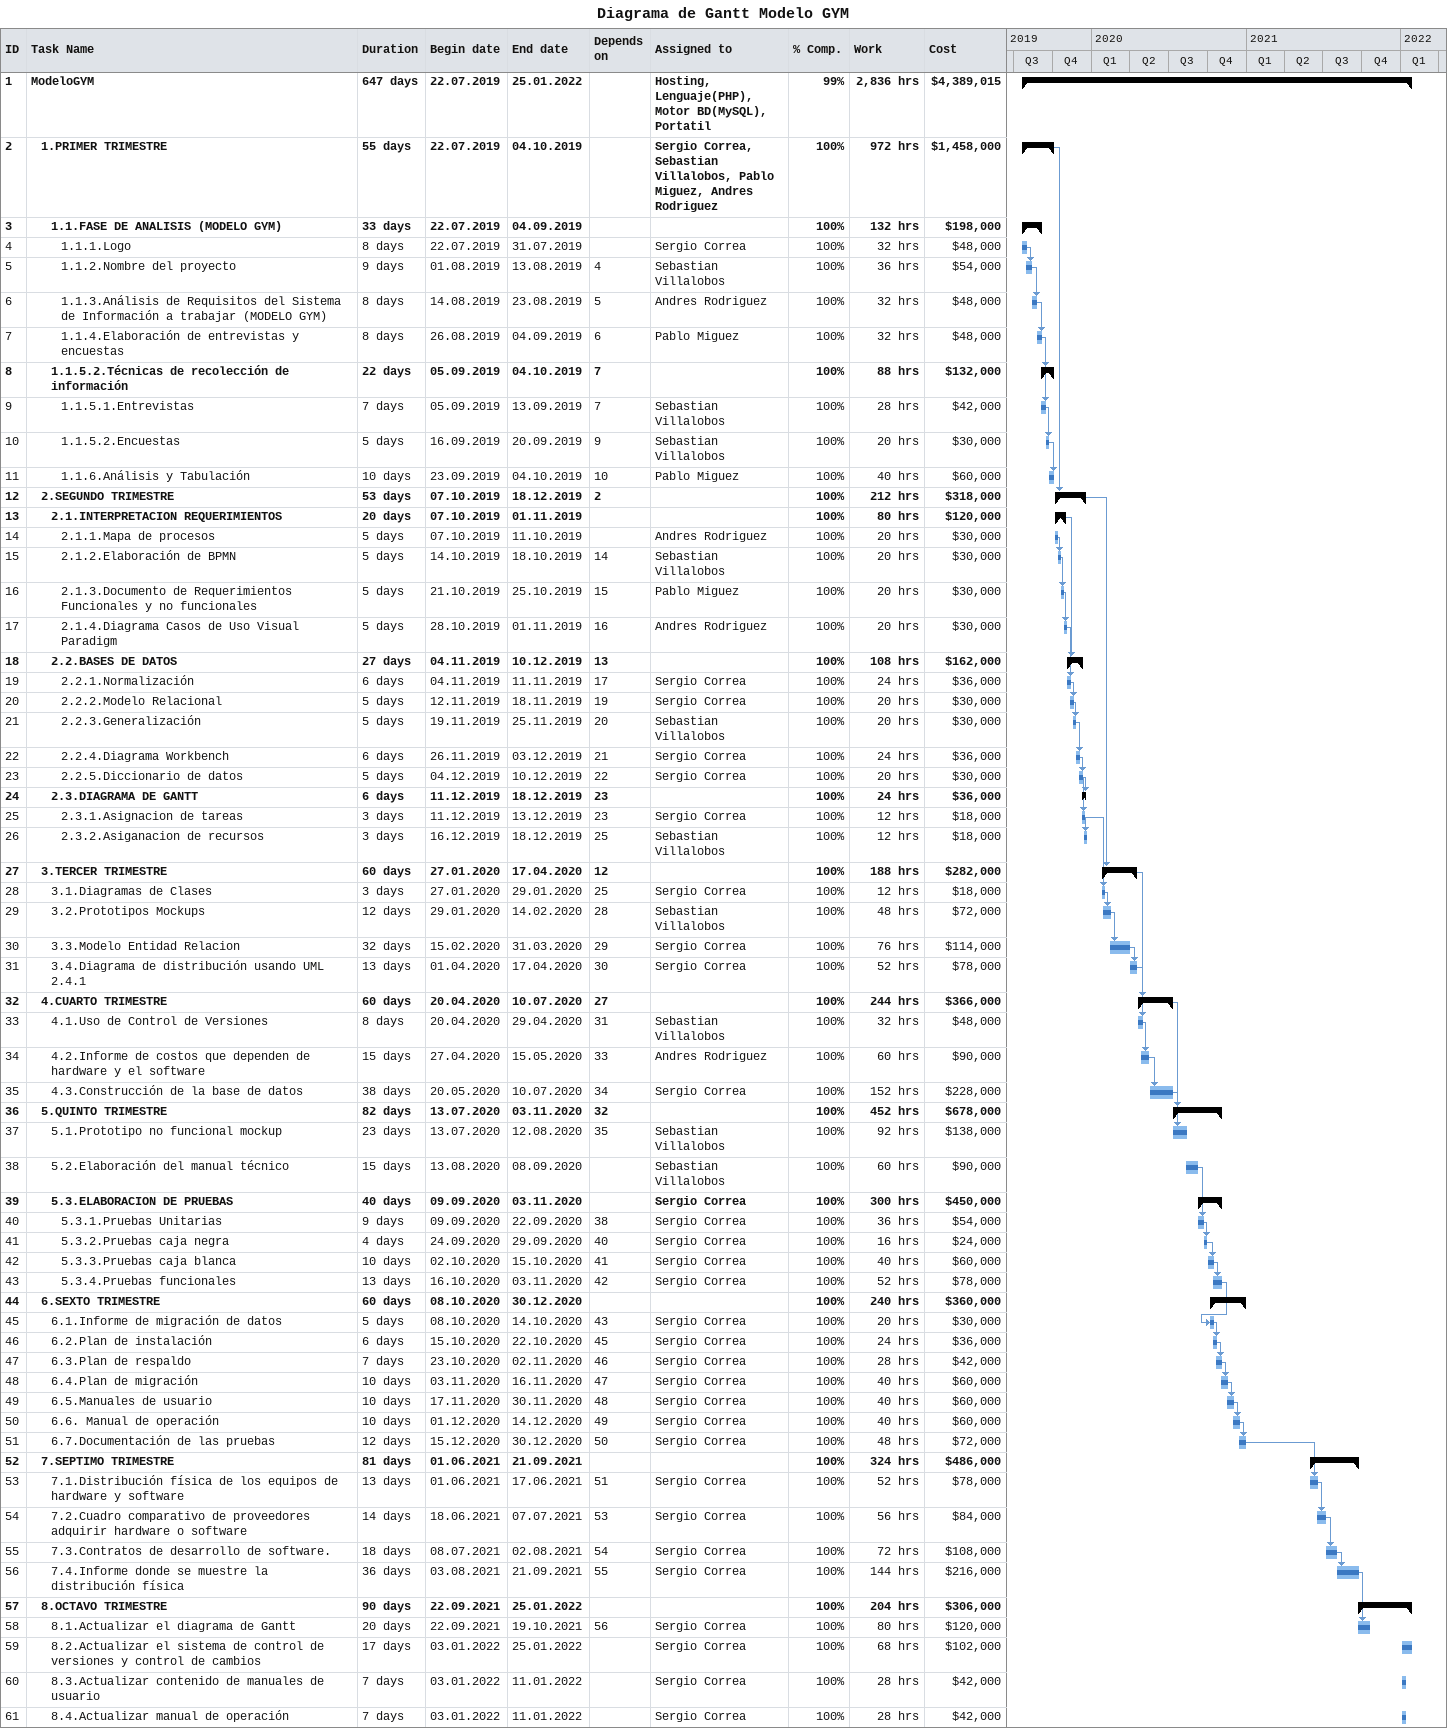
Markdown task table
Diagrama de Gantt Modelo GYM

| ID | Level | Task | Duration | Start | Finish | Predecessors | Resources | % complete | Work (h) | Cost ($) |
|---|---|---|---|---|---|---|---|---|---|---|
| 1 | 1 | **ModeloGYM** | 647d | 2019-07-22 | 2022-01-25 |  | Hosting, Lenguaje(PHP), Motor BD(MySQL), Portatil | 99 | 2836 | 4389015 |
| 2 | 2 | **1.PRIMER TRIMESTRE** | 55d | 2019-07-22 | 2019-10-04 |  | Sergio Correa, Sebastian Villalobos, Pablo Miguez, Andres Rodriguez | 100 | 972 | 1458000 |
| 3 | 3 | **1.1.FASE DE ANALISIS (MODELO GYM)** | 33d | 2019-07-22 | 2019-09-04 |  |  | 100 | 132 | 198000 |
| 4 | 4 | 1.1.1.Logo | 8d | 2019-07-22 | 2019-07-31 |  | Sergio Correa | 100 | 32 | 48000 |
| 5 | 4 | 1.1.2.Nombre del proyecto | 9d | 2019-08-01 | 2019-08-13 | 4 | Sebastian Villalobos | 100 | 36 | 54000 |
| 6 | 4 | 1.1.3.Análisis de Requisitos del Sistema de Información a trabajar (MODELO GYM) | 8d | 2019-08-14 | 2019-08-23 | 5 | Andres Rodriguez | 100 | 32 | 48000 |
| 7 | 4 | 1.1.4.Elaboración de entrevistas y encuestas | 8d | 2019-08-26 | 2019-09-04 | 6 | Pablo Miguez | 100 | 32 | 48000 |
| 8 | 3 | **1.1.5.2.Técnicas de recolección de información** | 22d | 2019-09-05 | 2019-10-04 | 7 |  | 100 | 88 | 132000 |
| 9 | 4 | 1.1.5.1.Entrevistas | 7d | 2019-09-05 | 2019-09-13 | 7 | Sebastian Villalobos | 100 | 28 | 42000 |
| 10 | 4 | 1.1.5.2.Encuestas | 5d | 2019-09-16 | 2019-09-20 | 9 | Sebastian Villalobos | 100 | 20 | 30000 |
| 11 | 4 | 1.1.6.Análisis y Tabulación | 10d | 2019-09-23 | 2019-10-04 | 10 | Pablo Miguez | 100 | 40 | 60000 |
| 12 | 2 | **2.SEGUNDO TRIMESTRE** | 53d | 2019-10-07 | 2019-12-18 | 2 |  | 100 | 212 | 318000 |
| 13 | 3 | **2.1.INTERPRETACION REQUERIMIENTOS** | 20d | 2019-10-07 | 2019-11-01 |  |  | 100 | 80 | 120000 |
| 14 | 4 | 2.1.1.Mapa de procesos | 5d | 2019-10-07 | 2019-10-11 |  | Andres Rodriguez | 100 | 20 | 30000 |
| 15 | 4 | 2.1.2.Elaboración de BPMN | 5d | 2019-10-14 | 2019-10-18 | 14 | Sebastian Villalobos | 100 | 20 | 30000 |
| 16 | 4 | 2.1.3.Documento de Requerimientos Funcionales y no funcionales | 5d | 2019-10-21 | 2019-10-25 | 15 | Pablo Miguez | 100 | 20 | 30000 |
| 17 | 4 | 2.1.4.Diagrama Casos de Uso Visual Paradigm | 5d | 2019-10-28 | 2019-11-01 | 16 | Andres Rodriguez | 100 | 20 | 30000 |
| 18 | 3 | **2.2.BASES DE DATOS** | 27d | 2019-11-04 | 2019-12-10 | 13 |  | 100 | 108 | 162000 |
| 19 | 4 | 2.2.1.Normalización | 6d | 2019-11-04 | 2019-11-11 | 17 | Sergio Correa | 100 | 24 | 36000 |
| 20 | 4 | 2.2.2.Modelo Relacional | 5d | 2019-11-12 | 2019-11-18 | 19 | Sergio Correa | 100 | 20 | 30000 |
| 21 | 4 | 2.2.3.Generalización | 5d | 2019-11-19 | 2019-11-25 | 20 | Sebastian Villalobos | 100 | 20 | 30000 |
| 22 | 4 | 2.2.4.Diagrama Workbench | 6d | 2019-11-26 | 2019-12-03 | 21 | Sergio Correa | 100 | 24 | 36000 |
| 23 | 4 | 2.2.5.Diccionario de datos | 5d | 2019-12-04 | 2019-12-10 | 22 | Sergio Correa | 100 | 20 | 30000 |
| 24 | 3 | **2.3.DIAGRAMA DE GANTT** | 6d | 2019-12-11 | 2019-12-18 | 23 |  | 100 | 24 | 36000 |
| 25 | 4 | 2.3.1.Asignacion de tareas | 3d | 2019-12-11 | 2019-12-13 | 23 | Sergio Correa | 100 | 12 | 18000 |
| 26 | 4 | 2.3.2.Asiganacion de recursos | 3d | 2019-12-16 | 2019-12-18 | 25 | Sebastian Villalobos | 100 | 12 | 18000 |
| 27 | 2 | **3.TERCER TRIMESTRE** | 60d | 2020-01-27 | 2020-04-17 | 12 |  | 100 | 188 | 282000 |
| 28 | 3 | 3.1.Diagramas de Clases | 3d | 2020-01-27 | 2020-01-29 | 25 | Sergio Correa | 100 | 12 | 18000 |
| 29 | 3 | 3.2.Prototipos Mockups | 12d | 2020-01-29 | 2020-02-14 | 28 | Sebastian Villalobos | 100 | 48 | 72000 |
| 30 | 3 | 3.3.Modelo Entidad Relacion | 32d | 2020-02-15 | 2020-03-31 | 29 | Sergio Correa | 100 | 76 | 114000 |
| 31 | 3 | 3.4.Diagrama de distribución usando UML 2.4.1 | 13d | 2020-04-01 | 2020-04-17 | 30 | Sergio Correa | 100 | 52 | 78000 |
| 32 | 2 | **4.CUARTO TRIMESTRE** | 60d | 2020-04-20 | 2020-07-10 | 27 |  | 100 | 244 | 366000 |
| 33 | 3 | 4.1.Uso de Control de Versiones | 8d | 2020-04-20 | 2020-04-29 | 31 | Sebastian Villalobos | 100 | 32 | 48000 |
| 34 | 3 | 4.2.Informe de costos que dependen de hardware y el software | 15d | 2020-04-27 | 2020-05-15 | 33 | Andres Rodriguez | 100 | 60 | 90000 |
| 35 | 3 | 4.3.Construcción de la base de datos | 38d | 2020-05-20 | 2020-07-10 | 34 | Sergio Correa | 100 | 152 | 228000 |
| 36 | 2 | **5.QUINTO TRIMESTRE** | 82d | 2020-07-13 | 2020-11-03 | 32 |  | 100 | 452 | 678000 |
| 37 | 3 | 5.1.Prototipo no funcional mockup | 23d | 2020-07-13 | 2020-08-12 | 35 | Sebastian Villalobos | 100 | 92 | 138000 |
| 38 | 3 | 5.2.Elaboración del manual técnico | 15d | 2020-08-13 | 2020-09-08 |  | Sebastian Villalobos | 100 | 60 | 90000 |
| 39 | 3 | **5.3.ELABORACION DE PRUEBAS** | 40d | 2020-09-09 | 2020-11-03 |  | Sergio Correa | 100 | 300 | 450000 |
| 40 | 4 | 5.3.1.Pruebas Unitarias | 9d | 2020-09-09 | 2020-09-22 | 38 | Sergio Correa | 100 | 36 | 54000 |
| 41 | 4 | 5.3.2.Pruebas caja negra | 4d | 2020-09-24 | 2020-09-29 | 40 | Sergio Correa | 100 | 16 | 24000 |
| 42 | 4 | 5.3.3.Pruebas caja blanca | 10d | 2020-10-02 | 2020-10-15 | 41 | Sergio Correa | 100 | 40 | 60000 |
| 43 | 4 | 5.3.4.Pruebas funcionales | 13d | 2020-10-16 | 2020-11-03 | 42 | Sergio Correa | 100 | 52 | 78000 |
| 44 | 2 | **6.SEXTO TRIMESTRE** | 60d | 2020-10-08 | 2020-12-30 |  |  | 100 | 240 | 360000 |
| 45 | 3 | 6.1.Informe de migración de datos | 5d | 2020-10-08 | 2020-10-14 | 43 | Sergio Correa | 100 | 20 | 30000 |
| 46 | 3 | 6.2.Plan de instalación | 6d | 2020-10-15 | 2020-10-22 | 45 | Sergio Correa | 100 | 24 | 36000 |
| 47 | 3 | 6.3.Plan de respaldo | 7d | 2020-10-23 | 2020-11-02 | 46 | Sergio Correa | 100 | 28 | 42000 |
| 48 | 3 | 6.4.Plan de migración | 10d | 2020-11-03 | 2020-11-16 | 47 | Sergio Correa | 100 | 40 | 60000 |
| 49 | 3 | 6.5.Manuales de usuario | 10d | 2020-11-17 | 2020-11-30 | 48 | Sergio Correa | 100 | 40 | 60000 |
| 50 | 3 | 6.6. Manual de operación | 10d | 2020-12-01 | 2020-12-14 | 49 | Sergio Correa | 100 | 40 | 60000 |
| 51 | 3 | 6.7.Documentación de las pruebas | 12d | 2020-12-15 | 2020-12-30 | 50 | Sergio Correa | 100 | 48 | 72000 |
| 52 | 2 | **7.SEPTIMO TRIMESTRE** | 81d | 2021-06-01 | 2021-09-21 |  |  | 100 | 324 | 486000 |
| 53 | 3 | 7.1.Distribución física de los equipos de hardware y software | 13d | 2021-06-01 | 2021-06-17 | 51 | Sergio Correa | 100 | 52 | 78000 |
| 54 | 3 | 7.2.Cuadro comparativo de proveedores adquirir hardware o software | 14d | 2021-06-18 | 2021-07-07 | 53 | Sergio Correa | 100 | 56 | 84000 |
| 55 | 3 | 7.3.Contratos de desarrollo de software. | 18d | 2021-07-08 | 2021-08-02 | 54 | Sergio Correa | 100 | 72 | 108000 |
| 56 | 3 | 7.4.Informe donde se muestre la distribución física | 36d | 2021-08-03 | 2021-09-21 | 55 | Sergio Correa | 100 | 144 | 216000 |
| 57 | 2 | **8.OCTAVO TRIMESTRE** | 90d | 2021-09-22 | 2022-01-25 |  |  | 100 | 204 | 306000 |
| 58 | 3 | 8.1.Actualizar el diagrama de Gantt | 20d | 2021-09-22 | 2021-10-19 | 56 | Sergio Correa | 100 | 80 | 120000 |
| 59 | 3 | 8.2.Actualizar el sistema de control de versiones y control de cambios | 17d | 2022-01-03 | 2022-01-25 |  | Sergio Correa | 100 | 68 | 102000 |
| 60 | 3 | 8.3.Actualizar contenido de manuales de usuario | 7d | 2022-01-03 | 2022-01-11 |  | Sergio Correa | 100 | 28 | 42000 |
| 61 | 3 | 8.4.Actualizar manual de operación | 7d | 2022-01-03 | 2022-01-11 |  | Sergio Correa | 100 | 28 | 42000 |
